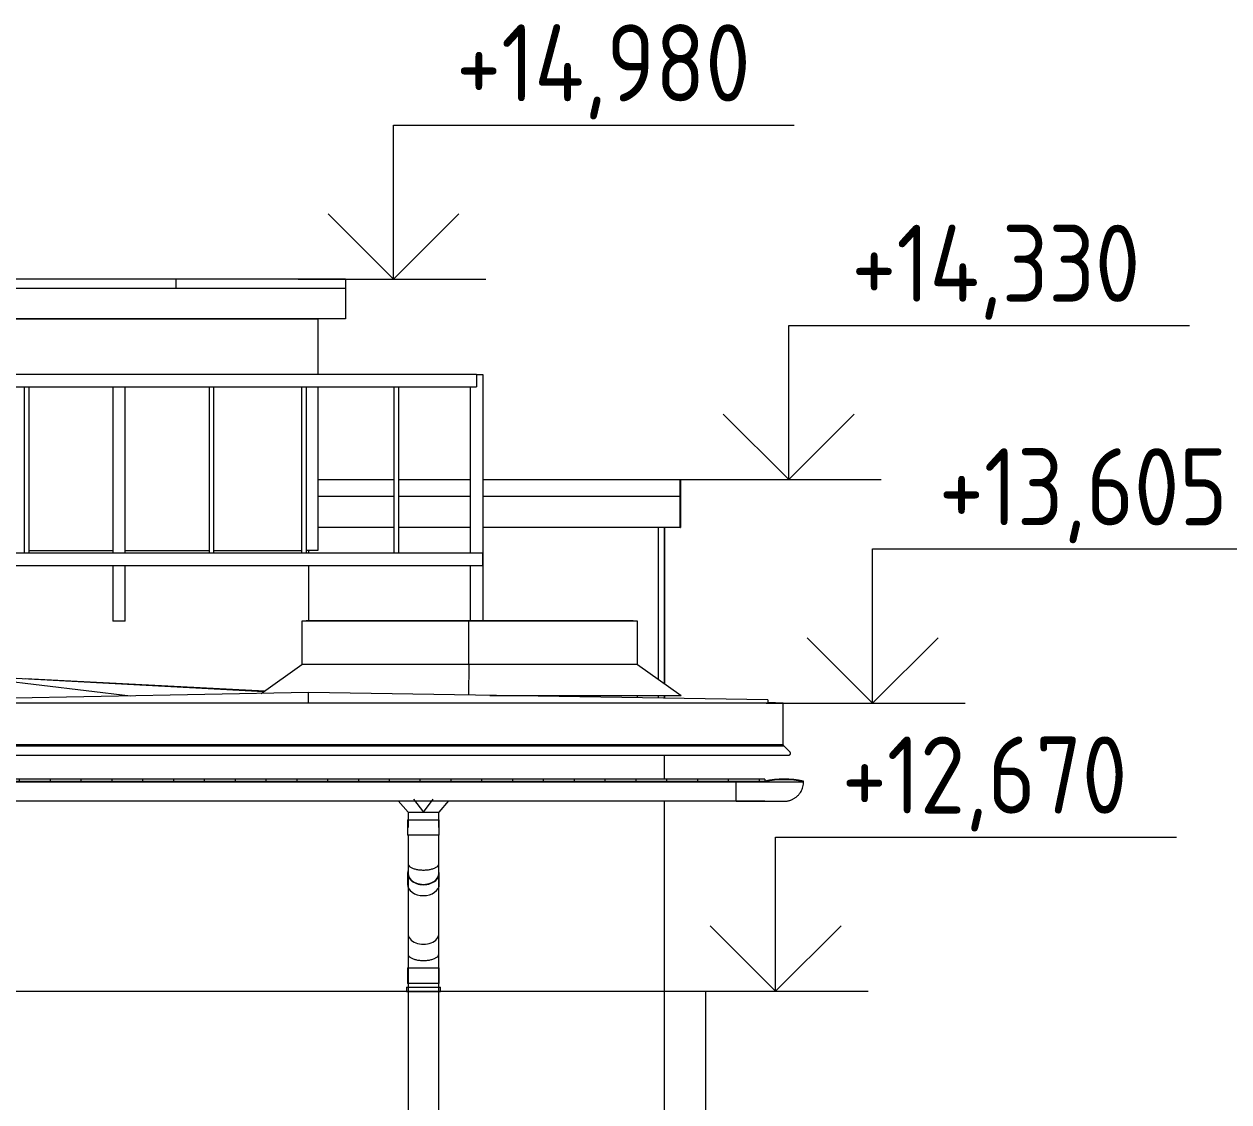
# Model space of a CAD drawing. Header units: millimetres. Extents: x -515342 to 330399, y -224905 to 507333.
# Drawn here: x 259752 to 263660, y 100343 to 103839 of the extents above; entities that cross this region are included whole.
import ezdxf

# ---------------------------------------------------------------- set-up
doc = ezdxf.new("R2010")
doc.units = ezdxf.units.MM
doc.layers.get('0').update_dxf_attribs({"lineweight": 0})
for name, color, linetype, lineweight in [('Аннотация', 7, 'Continuous', 0), ('Витраж', 7, 'Continuous', 0), ('Крыша', 7, 'Continuous', 0), ('Крыша штриховка', 7, 'Continuous', 0), ('Обобщенные модели', 7, 'Continuous', 0), ('Ограждение', 7, 'Continuous', 0), ('Отметки', 7, 'Continuous', 0), ('Стены', 7, 'Continuous', 0), ('Стены внутренние', 7, 'Continuous', 0), ('Стены наружные', 7, 'Continuous', 0)]:
    doc.layers.add(name, color=color, linetype=linetype, lineweight=lineweight)
doc.styles.add('GOST Common_1', font='', dxfattribs={"width": 0.9, "height": 250})
doc.styles.get('GOST Common_1').set_extended_font_data('GOST Common')
pattern_1 = [(0, (-6322.59, 7579.1), (0, 100), []), (90, (-6322.59, 7579.1), (-100, 6e-15), [])]

# ---------------------------------------------------------------- blocks, each defined once
blk = doc.blocks.new('Прямоугольный импост - АР_Откос_Металлический_50х330 Белый Правый-V169-О_АР_П_Разрез 2-2')
at = {"layer": 'Витраж'}
for p, q in [((470, 12670), (602.5, 12670)), ((602.5, 12670), (602.5, 10810)), ((602.5, 10810), (470, 10810))]:
    blk.add_line(p, q, dxfattribs=at)
blk = doc.blocks.new('Влж_Решетка для желоба - Решетка 125-9886788-О_АР_П_Разрез 2-2')
at = {"layer": 'Обобщенные модели'}
h = blk.add_hatch(dxfattribs=at)
h.set_pattern_fill('FP_43', color=256, style=0, pattern_type=2)
h.set_pattern_definition(pattern_1)
h.paths.add_polyline_path([(920, 13350), (920, 13352), (878.5, 13357.8), (836.5, 13357.8), (795, 13352), (795.1, 13350), (836.5, 13355.8), (878.5, 13355.8), (918.8, 13350.2)])
blk.add_line((920, 13350), (920, 13352), dxfattribs=at)
for centre in [(857.5, 13058.6), (857.5, 13056.6)]:
    blk.add_arc(centre, 300, 77.9753, 102.0247, dxfattribs=at)
blk = doc.blocks.new('ASVP_ОМ_Водосточная труба_На стене - Труба 100-V230-О_АР_П_Разрез 2-2')
at = {"layer": 'Обобщенные модели'}
for p, q in [((-362.5, 12745.7), (-362.5, 4430)), ((-262.5, 4430), (-262.5, 12745.7))]:
    blk.add_line(p, q, dxfattribs=at)
blk = doc.blocks.new('Влж_Водосточная труба_Хомут - Хомут-V231-О_АР_П_Разрез 2-2')
at = {"layer": 'Обобщенные модели'}
for p, q in [((-367.5, 9714.3), (-367.5, 9699.3)), ((-367.5, 9714.3), (-257.5, 9714.3)), ((-257.5, 9699.3), (-367.5, 9699.3)), ((-257.5, 9699.3), (-257.5, 9714.3))]:
    blk.add_line(p, q, dxfattribs=at)
blk = doc.blocks.new('ASVP_ОМ_Водосточный желоб - Желоб 125-9912726-О_АР_П_Разрез 2-2')
at = {"layer": 'Обобщенные модели'}
for p, q in [((702.5, 13350), (-1706.5, 13350)), ((-1799, 13287.5), (795, 13287.5))]:
    blk.add_line(p, q, dxfattribs=at)
blk = doc.blocks.new('FP_232-О_АР_П_Разрез 2-2')
at = {"layer": 'Обобщенные модели'}
for p, q in [((-1799, 13359.1), (795, 13359.1)), ((795, 13358.6), (-1799, 13358.6)), ((-1722.6, 13353.1), (-1722.6, 13359)), ((-1622.6, 13353.1), (-1622.6, 13359)), ((-1522.6, 13353.1), (-1522.6, 13359)), ((-1422.6, 13353.1), (-1422.6, 13359)), ((-1322.6, 13353.1), (-1322.6, 13359)), ((-1222.6, 13353.1), (-1222.6, 13359)), ((-1122.6, 13353.1), (-1122.6, 13359)), ((-1022.6, 13353.1), (-1022.6, 13359)), ((-922.6, 13353.1), (-922.6, 13359)), ((-822.6, 13353.1), (-822.6, 13359)), ((-722.6, 13353.1), (-722.6, 13359)), ((-622.6, 13353.1), (-622.6, 13359)), ((-522.6, 13353.1), (-522.6, 13359)), ((-422.6, 13353.1), (-422.6, 13359)), ((-322.6, 13353.1), (-322.6, 13359)), ((-222.6, 13353.1), (-222.6, 13359)), ((-122.6, 13353.1), (-122.6, 13359)), ((-22.6, 13353.1), (-22.6, 13359)), ((77.4, 13353.1), (77.4, 13359)), ((177.4, 13353.1), (177.4, 13359)), ((277.4, 13353.1), (277.4, 13359)), ((377.4, 13353.1), (377.4, 13359)), ((477.4, 13353.1), (477.4, 13359)), ((577.4, 13353.1), (577.4, 13359)), ((677.4, 13353.1), (677.4, 13359)), ((777.4, 13353.1), (777.4, 13359))]:
    blk.add_line(p, q, dxfattribs=at)
blk = doc.blocks.new('Влж_Решетка для желоба - Решетка 125-9912729-О_АР_П_Разрез 2-2')
at = {"layer": 'Обобщенные модели'}
h = blk.add_hatch(dxfattribs=at)
h.set_pattern_fill('FP_43', color=256, style=0, pattern_type=2)
h.set_pattern_definition(pattern_1)
h.paths.add_polyline_path([(758.9, 13350), (795, 13350), (795, 13352), (-1799, 13352), (-1798, 13350), (702.5, 13350)])
for p, q in [((-1799, 13352), (-1799, 13357.8)), ((-1799, 13352), (795, 13352)), ((-1706.5, 13350), (702.5, 13350)), ((795, 13357.8), (795, 13352)), ((795, 13352), (795, 13350))]:
    blk.add_line(p, q, dxfattribs=at)
blk.add_blockref('FP_232-О_АР_П_Разрез 2-2', (0, 0), dxfattribs=at)
blk = doc.blocks.new('ASVP_ОМ_Водосточная воронка_Желоб - Водосточная воронка 125_100-V233-О_АР_П_Разрез 2-2')
at = {"layer": 'Обобщенные модели'}
for p, q in [((-344.2, 13293.7), (-312.5, 13251.5)), ((-312.5, 13251.5), (-280.9, 13293.7)), ((-394.6, 13287.5), (-362.5, 13251.5)), ((-362.5, 13251.5), (-362.5, 13201.5)), ((-361.7, 13251.5), (-312.5, 13251.5)), ((-312.5, 13251.5), (-263.3, 13251.5)), ((-230.7, 13287.5), (-262.5, 13251.5)), ((-262.5, 13201.5), (-262.5, 13251.5)), ((-364, 13226.5), (-364, 13176.5)), ((-364, 13226.5), (-312.5, 13226.5)), ((-312.5, 13226.5), (-262.8, 13226.5)), ((-262.3, 13226.5), (-261, 13226.5)), ((-261, 13176.5), (-261, 13226.5)), ((-312.5, 13176.5), (-364, 13176.5)), ((-262.8, 13176.5), (-312.5, 13176.5)), ((-261, 13176.5), (-262.3, 13176.5))]:
    blk.add_line(p, q, dxfattribs=at)
blk = doc.blocks.new('ASVP_ОМ_Водосточная труба_Колено 135 - Колено 135-V234-О_АР_П_Разрез 2-2')
at = {"layer": 'Обобщенные модели'}
for p, q in [((-362.5, 12857.9), (-362.5, 12790.7)), ((-262.5, 12790.7), (-262.5, 12857.9)), ((-362.5, 12790.7), (-362.5, 12745.7)), ((-262.5, 12745.7), (-262.5, 12790.7)), ((-364, 12745.7), (-364, 12695.7)), ((-364, 12745.7), (-312.5, 12745.7)), ((-312.5, 12745.7), (-262.8, 12745.7)), ((-262.3, 12745.7), (-261, 12745.7)), ((-261, 12695.7), (-261, 12745.7)), ((-312.5, 12695.7), (-364, 12695.7)), ((-262.8, 12695.7), (-312.5, 12695.7)), ((-261, 12695.7), (-262.3, 12695.7))]:
    blk.add_line(p, q, dxfattribs=at)
blk.add_ellipse((-312.5, 12857.9), major_axis=(-50, 0), ratio=0.707107, start_param=0, end_param=3.141593, dxfattribs=at)
blk.add_open_spline([(-362.5, 12790.7), (-362.5, 12788.9), (-361.4, 12785.3), (-357.1, 12781.1), (-352.3, 12778.1), (-346.5, 12775.4), (-337.8, 12772.6), (-325.6, 12770.5), (-312.5, 12769.8), (-299.4, 12770.5), (-287.2, 12772.6), (-278.5, 12775.4), (-272.7, 12778.1), (-267.9, 12781.1), (-263.6, 12785.3), (-262.5, 12788.9), (-262.5, 12790.7)], degree=3, knots=[0, 0, 0, 0, 0.083333, 0.166667, 0.208333, 0.25, 0.333333, 0.416667, 0.5, 0.583333, 0.666667, 0.75, 0.791667, 0.833333, 0.916667, 1, 1, 1, 1], dxfattribs=at)
blk = doc.blocks.new('ASVP_ОМ_Водосточная труба - Трубы 100-V235-О_АР_П_Разрез 2-2')
at = {"layer": 'Обобщенные модели'}
for p, q in [((-362.5, 13052.4), (-362.5, 12857.9)), ((-262.5, 12857.9), (-262.5, 13052.4))]:
    blk.add_line(p, q, dxfattribs=at)
for centre in [(-312.5, 13052.4), (-312.5, 12857.9)]:
    blk.add_ellipse(centre, major_axis=(-50, 0), ratio=0.707107, start_param=0, end_param=3.141593, dxfattribs=at)
blk = doc.blocks.new('ASVP_ОМ_Водосточная труба_Колено 135 - Колено 135-V236-О_АР_П_Разрез 2-2')
at = {"layer": 'Обобщенные модели'}
for p, q in [((-362.5, 13179.2), (-362.5, 13084.2)), ((-262.5, 13084.2), (-262.5, 13179.2)), ((-362.5, 13084.2), (-362.5, 13052.4)), ((-262.5, 13052.4), (-262.5, 13084.2)), ((-364, 13052.4), (-364, 13017)), ((-261, 13017), (-261, 13052.4))]:
    blk.add_line(p, q, dxfattribs=at)
for centre, major_axis, start_param, end_param in [((-312.5, 13052.4), (51.5, 0), 2.91781, 4.712389), ((-312.5, 13052.4), (51.5, 0), 4.712389, 6.506968), ((-312.5, 13017), (-51.5, 0), 0, 1.570796), ((-312.5, 13052.4), (-50, 0), 0, 1.570796), ((-312.5, 13052.4), (-50, 0), 0, 1.570796), ((-312.5, 13052.4), (-50, 0), 1.570796, 3.141593), ((-312.5, 13052.4), (50, 0), 4.712389, 6.283185), ((-312.5, 13017), (-51.5, 0), 1.570796, 3.141593)]:
    blk.add_ellipse(centre, major_axis=major_axis, ratio=0.707107, start_param=start_param, end_param=end_param, dxfattribs=at)
blk.add_open_spline([(-362.5, 13084.2), (-362.5, 13082.3), (-361.4, 13078.8), (-357.1, 13074.5), (-352.3, 13071.5), (-346.5, 13068.8), (-337.8, 13066), (-325.6, 13063.9), (-312.5, 13063.2), (-299.4, 13063.9), (-287.2, 13066), (-278.5, 13068.8), (-272.7, 13071.5), (-267.9, 13074.5), (-263.6, 13078.8), (-262.5, 13082.3), (-262.5, 13084.2)], degree=3, knots=[0, 0, 0, 0, 0.083333, 0.166667, 0.208333, 0.25, 0.333333, 0.416667, 0.5, 0.583333, 0.666667, 0.75, 0.791667, 0.833333, 0.916667, 1, 1, 1, 1], dxfattribs=at)
blk = doc.blocks.new('Влж_Детали для желоба - Угол 90гр 125-9912731-О_АР_П_Разрез 2-2')
at = {"layer": 'Обобщенные модели'}
for p, q in [((702.5, 13286.5), (702.5, 13350)), ((702.5, 13350), (921, 13350)), ((702.5, 13286.5), (857.5, 13286.5))]:
    blk.add_line(p, q, dxfattribs=at)
blk.add_open_spline([(857.5, 13286.5), (858.9, 13286.5), (861.6, 13286.6), (865.8, 13287), (869.9, 13287.7), (873.9, 13288.6), (877.9, 13289.8), (881.8, 13291.3), (885.6, 13293), (889.3, 13295), (892.8, 13297.2), (897.3, 13300.4), (901.5, 13304.1), (905.3, 13308.1), (908.8, 13312.4), (912.7, 13318.2), (916.3, 13325.6), (919.9, 13336.1), (921, 13344.5), (921, 13350)], degree=3, knots=[0.5, 0.5, 0.5, 0.5, 0.5208333, 0.5416667, 0.5625, 0.5833333, 0.6041667, 0.625, 0.6458333, 0.6666667, 0.6875, 0.7083333, 0.75, 0.7708333, 0.7916667, 0.8333333, 0.875, 0.9166667, 1, 1, 1, 1], dxfattribs=at)
blk = doc.blocks.new('СД_Люблино_Фасады_rvt-2-О_АР_П_Разрез 2-2')
at = {"layer": 'Стены внутренние'}
for p, q in [((450, 13682), (450, 14175)), ((470, 14175), (470, 13667.9)), ((450, 13621), (450, 13630)), ((470, 13630), (470, 13620.7)), ((470, 13357.8), (470, 13436.7)), ((470, 4430), (470, 13287.5))]:
    blk.add_line(p, q, dxfattribs=at)
at = {"layer": 'Витраж', "lineweight": 9}
blk.add_blockref('Прямоугольный импост - АР_Откос_Металлический_50х330 Белый Правый-V169-О_АР_П_Разрез 2-2', (0, 0), dxfattribs=at)
at = {"layer": 'Обобщенные модели', "lineweight": 9}
for name, p in [('Влж_Решетка для желоба - Решетка 125-9912729-О_АР_П_Разрез 2-2', (0, 0)), ('ASVP_ОМ_Водосточный желоб - Желоб 125-9912726-О_АР_П_Разрез 2-2', (0, 0)), ('Влж_Детали для желоба - Угол 90гр 125-9912731-О_АР_П_Разрез 2-2', (0, 0)), ('Влж_Решетка для желоба - Решетка 125-9886788-О_АР_П_Разрез 2-2', (0, 0)), ('ASVP_ОМ_Водосточная воронка_Желоб - Водосточная воронка 125_100-V233-О_АР_П_Разрез 2-2', (0, 0)), ('ASVP_ОМ_Водосточная труба_Колено 135 - Колено 135-V236-О_АР_П_Разрез 2-2', (0, 0)), ('ASVP_ОМ_Водосточная труба - Трубы 100-V235-О_АР_П_Разрез 2-2', (0, 0)), ('ASVP_ОМ_Водосточная труба_Колено 135 - Колено 135-V234-О_АР_П_Разрез 2-2', (0, 0)), ('ASVP_ОМ_Водосточная труба_На стене - Труба 100-V230-О_АР_П_Разрез 2-2', (0, 0)), ('Влж_Водосточная труба_Хомут - Хомут-V231-О_АР_П_Разрез 2-2', (0, 2968.9))]:
    blk.add_blockref(name, p, dxfattribs=at)
blk = doc.blocks.new('Ограждение - Ограждение-9809147-О_АР_П_Разрез 2-2')
at = {"layer": 'Ограждение'}
h = blk.add_hatch(dxfattribs=at)
h.set_pattern_fill('FP_40', color=256, style=0, pattern_type=2)
h.set_pattern_definition([(45, (-6322.59, 7579.1), (-106.066, 106.066), [])])
h.paths.add_polyline_path([(-1905.8, 13436.6), (-1903.9, 13438.8), (-1910.6, 13438.8)])
h.paths.add_polyline_path([(-1911.3, 13438.1), (-1910.6, 13438.8), (-1922, 13450.2), (-1922.7, 13449.5), (-1919.3, 13446)])
h.paths.add_polyline_path([(-1903.9, 13438.8), (-1901.7, 13440.6), (-1903.9, 13445.5)])
h.paths.add_polyline_path([(-1903.9, 13445.5), (-1903.2, 13446.2), (-1919.3, 13460.8)])
h.paths.add_polyline_path([(-1925.9, 13470), (-1924.9, 13470), (-1924.9, 13605), (-1925.9, 13604), (-1925.9, 13527.1)])
at = {"layer": 'Ограждение', "lineweight": 18}
for p, q in [((-1924.9, 13605), (-2024.9, 13608)), ((-2024.9, 13608), (-2024.9, 13607)), ((-2024.9, 13607), (-1925.9, 13604)), ((-1925.9, 13604), (-1925.9, 13470)), ((-1924.9, 13470), (-1924.9, 13605)), ((-1932.3, 13445.9), (-1932.3, 13441.3)), ((-1931.3, 13441.3), (-1931.3, 13445.9)), ((-1924.5, 13466.1), (-1903.9, 13445.5)), ((-1903.2, 13446.2), (-1923.8, 13466.7)), ((-1922.7, 13449.5), (-1911.3, 13438.1)), ((-1910.6, 13438.8), (-1922, 13450.2)), ((-1932.3, 13441.3), (-1931.3, 13441.3))]:
    blk.add_line(p, q, dxfattribs=at)
at = {"layer": 'Ограждение'}
for p, q in [((855, 13605), (-1924.9, 13605)), ((855, 13605), (805, 13606.5)), ((855, 13470), (855, 13605)), ((-1931.3, 13441.3), (-1931.3, 13445.9)), ((-1919.3, 13445.9), (-1931.3, 13445.9)), ((-1910.4, 13452), (-1926.3, 13452)), ((855, 13470), (-1924.9, 13470)), ((-1923.8, 13466.7), (856.2, 13466.7)), ((876.8, 13446.2), (856.2, 13466.7)), ((-1914.5, 13441.3), (-1931.3, 13441.3)), ((-1907.2, 13436.4), (872.7, 13436.4))]:
    blk.add_line(p, q, dxfattribs=at)
at = {"layer": 'Ограждение', "lineweight": 18}
for centre, radius, start, end in [((-1926.3, 13446), 6, 45, 180.9129), ((-1926.3, 13446), 5, 45, 181), ((-1919.8, 13470), 6.19, 180.4433, 219.979), ((-1919.8, 13470), 5.19, 180.4841, 219.5159), ((-1907.2, 13442.1), 5.73, 225, 45), ((-1907.2, 13442.1), 4.73, 225, 45)]:
    blk.add_arc(centre, radius, start, end, dxfattribs=at)
at = {"layer": 'Ограждение'}
for points, knots in [([(-1922, 13450.2), (-1922.4, 13450.6), (-1922.9, 13451), (-1923.8, 13451.4), (-1924.4, 13451.7), (-1925.1, 13451.9), (-1925.8, 13452), (-1926.5, 13452), (-1927.2, 13451.9), (-1927.9, 13451.8), (-1928.6, 13451.5), (-1929.3, 13451.2), (-1929.8, 13450.8), (-1930.4, 13450.4), (-1930.9, 13449.8), (-1931.3, 13449.3), (-1931.8, 13448.4), (-1932.2, 13447.3), (-1932.3, 13446.4), (-1932.3, 13445.9)], [0, 0, 0, 0, 0.1, 0.15, 0.2, 0.25, 0.3, 0.35, 0.4, 0.45, 0.5, 0.55, 0.6, 0.65, 0.7, 0.75, 0.8, 0.9, 1, 1, 1, 1]), ([(-1911.3, 13438.1), (-1910.9, 13437.7), (-1910.3, 13437.3), (-1909.6, 13436.9), (-1909.1, 13436.7), (-1908.7, 13436.6), (-1908.4, 13436.5), (-1908, 13436.4), (-1907.6, 13436.4), (-1907.2, 13436.4), (-1906.9, 13436.4), (-1906.5, 13436.4), (-1906.1, 13436.5), (-1905.8, 13436.6), (-1905.4, 13436.7), (-1905, 13436.8), (-1904.7, 13437), (-1904.4, 13437.2), (-1904.1, 13437.4), (-1903.6, 13437.7), (-1903.3, 13438), (-1902.9, 13438.3), (-1902.6, 13438.7), (-1902.3, 13439.3), (-1901.9, 13439.9), (-1901.6, 13440.9), (-1901.4, 13442.1), (-1901.6, 13443.6), (-1902.2, 13445), (-1902.8, 13445.8), (-1903.2, 13446.2)], [0, 0, 0, 0, 0.083333, 0.125, 0.145833, 0.166667, 0.1875, 0.208333, 0.229167, 0.25, 0.270833, 0.291667, 0.3125, 0.333333, 0.354167, 0.375, 0.395833, 0.416667, 0.4375, 0.458333, 0.5, 0.520833, 0.541667, 0.583333, 0.625, 0.666667, 0.75, 0.833333, 0.916667, 1, 1, 1, 1]), ([(872.7, 13436.4), (872.8, 13436.4), (873.1, 13436.4), (873.4, 13436.4), (873.8, 13436.5), (874.2, 13436.6), (874.5, 13436.7), (874.9, 13436.8), (875.2, 13437), (875.6, 13437.2), (875.9, 13437.4), (876.3, 13437.7), (876.7, 13438), (877, 13438.3), (877.3, 13438.7), (877.7, 13439.3), (878, 13439.9), (878.3, 13440.9), (878.5, 13442.1), (878.3, 13443.6), (877.7, 13445), (877.1, 13445.8), (876.8, 13446.2)], [0.25, 0.25, 0.25, 0.25, 0.2708333, 0.2916667, 0.3125, 0.3333333, 0.3541667, 0.375, 0.3958333, 0.4166667, 0.4375, 0.4583333, 0.5, 0.5208333, 0.5416667, 0.5833333, 0.625, 0.6666667, 0.75, 0.8333333, 0.9166667, 1, 1, 1, 1]), ([(-1908.5, 13437.6), (-1908.6, 13437.6), (-1908.8, 13437.6), (-1909.1, 13437.8), (-1909.4, 13437.9), (-1909.6, 13438)], [0.83333333, 0.83333333, 0.83333333, 0.83333333, 0.85416667, 0.875, 0.91666667, 0.91666667, 0.91666667, 0.91666667])]:
    blk.add_open_spline(points, degree=3, knots=knots, dxfattribs=at)
for points in [[(-1931.3, 13445.9), (-1931.3, 13446.3), (-1931.2, 13446.7), (-1931.1, 13447.1)], [(-1928.2, 13450.6), (-1928, 13450.7), (-1927.7, 13450.8), (-1927.3, 13450.9), (-1927.1, 13450.9)], [(-1925.9, 13470), (-1925.9, 13469.5), (-1925.8, 13468.6), (-1925.3, 13467.2), (-1924.8, 13466.4), (-1924.5, 13466.1)], [(-1923.8, 13466.7), (-1924, 13467), (-1924.4, 13467.7), (-1924.8, 13468.8), (-1924.9, 13469.6), (-1924.9, 13470)], [(856.2, 13466.7), (855.9, 13467), (855.5, 13467.7), (855.1, 13468.8), (855, 13469.6), (855, 13470)], [(-1903.1, 13444.5), (-1902.9, 13444.1), (-1902.8, 13443.7), (-1902.7, 13443.4)]]:
    blk.add_open_spline(points, degree=3, dxfattribs=at)
blk = doc.blocks.new('Ограждение - Ограждение-9810876-О_АР_П_Разрез 2-2')
at = {"layer": 'Ограждение'}
for p, q in [((-655, 14330), (-408, 14330)), ((-392, 14330), (-160, 14330)), ((-120, 14330), (520, 14330)), ((520, 14330), (520, 14275)), ((-408, 14275), (-655, 14275)), ((-160, 14275), (-392, 14275)), ((520, 14275), (-120, 14275)), ((520, 14275), (520, 14175)), ((-408, 14175), (-655, 14175)), ((-160, 14175), (-392, 14175)), ((520, 14175), (-120, 14175))]:
    blk.add_line(p, q, dxfattribs=at)
blk = doc.blocks.new('Заглушка на парапетный отлив 2 - Заглушка на парапетный отлив 2-9811343-О_АР_П_Разрез 2-2')
at = {"layer": 'Обобщенные модели'}
for p, q in [((520, 14275), (520, 14330)), ((520, 14330), (521, 14330)), ((521, 14330), (521, 14275)), ((520, 14175), (520, 14275)), ((521, 14275), (520, 14275)), ((521, 14275), (521, 14175)), ((520, 14175), (521, 14175))]:
    blk.add_line(p, q, dxfattribs=at)
blk = doc.blocks.new('Прямоугольный импост - АР_Импост_40х40 _стойка ограждения на кровле_-10059440-О_АР_П_Разрез 2-2')
at = {"layer": 'Витраж'}
for p, q in [((-140, 14671), (-400, 14671)), ((-140, 14671), (-140, 14631)), ((-400, 14631), (-140, 14631))]:
    blk.add_line(p, q, dxfattribs=at)
blk = doc.blocks.new('Прямоугольный импост - АР_Импост_40х40 _стойка ограждения на кровле_-V288-О_АР_П_Разрез 2-2')
at = {"layer": 'Витраж'}
for p, q in [((-2200, 14671), (-2500, 14671)), ((-2500, 14631), (-2200, 14631))]:
    blk.add_line(p, q, dxfattribs=at)
blk = doc.blocks.new('Прямоугольный импост - АР_Импост_40х40 _поручень ограждения на кровле_-10059455-О_АР_П_Разрез 2-2')
at = {"layer": 'Витраж'}
blk.add_line((-120, 14091), (-120, 14051), dxfattribs=at)
blk = doc.blocks.new('Прямоугольный импост - АР_Импост_40х40 _стойка ограждения на кровле_-10059256-О_АР_П_Разрез 2-2')
at = {"layer": 'Витраж'}
for p, q in [((-160, 13872.2), (-160, 14051)), ((-120, 14051), (-120, 13872.2))]:
    blk.add_line(p, q, dxfattribs=at)
blk = doc.blocks.new('Прямоугольный импост - АР_Импост_40х40 _стойка ограждения на кровле_-10059257-О_АР_П_Разрез 2-2')
at = {"layer": 'Витраж'}
for p, q in [((-140, 14671), (-120, 14671)), ((-120, 14671), (-120, 14091)), ((-160, 14091), (-160, 14631))]:
    blk.add_line(p, q, dxfattribs=at)
blk = doc.blocks.new('Прямоугольный импост - АР_Импост_16х16 _вертикальное заполнение ограждений_-V289-О_АР_П_Разрез 2-2')
at = {"layer": 'Витраж'}
for p, q in [((-2508, 14631), (-2508, 14091)), ((-2492, 14091), (-2492, 14631))]:
    blk.add_line(p, q, dxfattribs=at)
blk = doc.blocks.new('Прямоугольный импост - АР_Импост_40х40 _стойка ограждения на кровле_-V290-О_АР_П_Разрез 2-2')
at = {"layer": 'Витраж'}
for p, q in [((-2220, 14631), (-2180, 14631)), ((-2220, 14631), (-2220, 14091)), ((-2180, 14091), (-2180, 14631)), ((-2180, 14091), (-2220, 14091))]:
    blk.add_line(p, q, dxfattribs=at)
blk = doc.blocks.new('Прямоугольный импост - АР_Импост_40х40 _поручень ограждения на кровле_-10059454-О_АР_П_Разрез 2-2')
at = {"layer": 'Витраж'}
for p, q in [((-120, 14091), (-400, 14091)), ((-120, 14051), (-120, 14091)), ((-400, 14051), (-120, 14051))]:
    blk.add_line(p, q, dxfattribs=at)
blk = doc.blocks.new('Прямоугольный импост - АР_Импост_40х40 _поручень ограждения на кровле_-10058582-О_АР_П_Разрез 2-2')
at = {"layer": 'Витраж'}
for p, q in [((-400, 14091), (-700, 14091)), ((-700, 14051), (-400, 14051))]:
    blk.add_line(p, q, dxfattribs=at)
blk = doc.blocks.new('Прямоугольный импост - АР_Импост_40х40 _поручень ограждения на кровле_-10059255-О_АР_П_Разрез 2-2')
at = {"layer": 'Витраж'}
for p, q in [((-1320, 14051), (-1280, 14051)), ((-1320, 14051), (-1320, 13871)), ((-1280, 13871), (-1280, 14051)), ((-1280, 13871), (-1320, 13871))]:
    blk.add_line(p, q, dxfattribs=at)
blk = doc.blocks.new('Высотные отметки - Стрелка вверх-5091-О_АР_П_Разрез 2-2')
at = {"layer": 'Аннотация'}
for p, q in [((-16859.5, 13170), (-18159.5, 13170)), ((-16859.5, 12670), (-16859.5, 13170)), ((-16859.5, 12670), (-17071.7, 12882.1)), ((-16859.5, 12670), (-16647.4, 12882.1)), ((-16559.5, 12670), (-17159.5, 12670))]:
    blk.add_line(p, q, dxfattribs=at)

msp = doc.modelspace()

# ---------------------------------------------------------------- hatches: boundary and pattern name
at = {"layer": 'Крыша штриховка'}
h = msp.add_hatch(dxfattribs=at)
h.set_pattern_fill('FP_19', color=256, style=0, pattern_type=2)
h.set_pattern_definition([(0, (262044.7, 96813), (0, 919.17), []), (90, (262044.7, 96813), (-900, 6e-14), [])])
h.paths.add_polyline_path([(260725.9623, 102981.5929), (260794.7107, 102981.5929), (260794.7107, 103011.5929), (257899.7107, 103011.5929), (257899.7107, 102981.5929), (259868.9489, 102981.5929)])
h = msp.add_hatch(dxfattribs=at)
h.set_pattern_fill('FP_14', color=256, style=0, pattern_type=2)
h.set_pattern_definition([(0, (261434.9, 102530.5), (-6695.03, 797.61), []), (173.206, (261434.9, 102530.5), (-666.7881, 0.001), [])])
h.paths.add_polyline_path([(259403.2681, 101646.5929), (260521.0082, 101668.0953), (260529.8902, 101674.3759), (259149.6104, 101748.5552), (259271.2477, 101661.3929), (259384.7706, 101648.6665)])

# ---------------------------------------------------------------- linework, layer by layer
at = {"layer": 'Крыша'}
for p, q in [((260794.7107, 103011.5929), (257189.7107, 103011.5929)), ((260794.7107, 103011.5929), (260794.7107, 102883.3929)), ((260794.7107, 102981.5929), (257189.7107, 102981.5929)), ((260794.7107, 102883.3929), (258194.4135, 102883.3929)), ((261727.7351, 101903.5929), (260667.0909, 101903.5929)), ((259149.6104, 101748.5552), (260529.8902, 101674.3759)), ((259756.5512, 101715.9368), (260532.6222, 101676.3077)), ((260674.7107, 101671.0521), (259403.2681, 101646.5929)), ((260674.7107, 101637.8929), (260674.7107, 101671.0521)), ((262164.7107, 101646.5929), (260674.7107, 101671.0521)), ((262164.7107, 101646.5929), (262164.7107, 101637.8929))]:
    msp.add_line(p, q, dxfattribs=at)
at = {"layer": 'Отметки'}
for p, q in [((260640.9437, 103011.5929), (260949.8727, 103011.5929)), ((261879.7107, 102361.3929), (262208.6978, 102361.3929)), ((262208.6978, 102361.3929), (262232.1354, 102361.3929)), ((262159.1755, 101636.3929), (262463.0933, 101636.3929)), ((262463.0933, 101636.3929), (262504.3776, 101636.3929)), ((258715.2023, 100701.3929), (262189.8119, 100701.3929))]:
    msp.add_line(p, q, dxfattribs=at)
at = {"layer": 'Стены'}
for p, q in [((260521.0082, 101668.0953), (260652.949, 101761.3929)), ((261741.8771, 101761.3929), (260652.949, 101761.3929)), ((261194.4286, 101761.3929), (261193.6622, 101662.5332)), ((261741.8771, 101761.3929), (261883.2963, 101661.3929)), ((261263.1289, 101661.3929), (261883.2963, 101661.3929))]:
    msp.add_line(p, q, dxfattribs=at)
at = {"layer": 'Стены внутренние'}
for p, q in [((260704.7107, 102881.3929), (258194.4135, 102881.3929)), ((260704.7107, 102881.3929), (260704.7107, 102702.3929)), ((260704.7107, 102662.3929), (260704.7107, 102131.3929)), ((259767.7107, 102131.3929), (260039.7107, 102131.3929)), ((260079.7107, 102131.3929), (260351.7107, 102131.3929)), ((260367.7107, 102131.3929), (260651.7107, 102131.3929)), ((260704.7107, 102131.3929), (260667.7107, 102131.3929))]:
    msp.add_line(p, q, dxfattribs=at)
at = {"layer": 'Стены наружные'}
for p, q in [((261829.7107, 101699.2842), (261829.7107, 102206.3929)), ((260674.3914, 102131.3929), (260674.3914, 102122.3929)), ((260674.3914, 102082.3929), (260674.3914, 101903.5929)), ((261741.8771, 101902.5929), (260652.949, 101902.5929)), ((260652.949, 101902.5929), (260652.949, 101761.3929)), ((261194.4286, 101761.3929), (261194.4286, 101902.5929)), ((261741.8771, 101761.3929), (261741.8771, 101902.5929)), ((261741.8771, 101653.5339), (261741.8771, 101661.3929)), ((261829.7107, 101652.0921), (261829.7107, 101661.3929))]:
    msp.add_line(p, q, dxfattribs=at)

# ---------------------------------------------------------------- block references
msp.add_blockref('СД_Люблино_Фасады_rvt-2-О_АР_П_Разрез 2-2', (261359.7107, 88031.3929))
at = {"layer": 'Витраж'}
for name, p in [('Прямоугольный импост - АР_Импост_40х40 _стойка ограждения на кровле_-V288-О_АР_П_Разрез 2-2', (261959.7107, 88031.3929)), ('Прямоугольный импост - АР_Импост_40х40 _стойка ограждения на кровле_-V288-О_АР_П_Разрез 2-2', (262259.7107, 88031.3929)), ('Прямоугольный импост - АР_Импост_40х40 _стойка ограждения на кровле_-V288-О_АР_П_Разрез 2-2', (262559.7107, 88031.3929)), ('Прямоугольный импост - АР_Импост_40х40 _стойка ограждения на кровле_-V288-О_АР_П_Разрез 2-2', (262859.7107, 88031.3929)), ('Прямоугольный импост - АР_Импост_40х40 _стойка ограждения на кровле_-V288-О_АР_П_Разрез 2-2', (263159.7107, 88031.3929)), ('Прямоугольный импост - АР_Импост_40х40 _стойка ограждения на кровле_-10059440-О_АР_П_Разрез 2-2', (261359.7107, 88031.3929)), ('Прямоугольный импост - АР_Импост_40х40 _стойка ограждения на кровле_-10059257-О_АР_П_Разрез 2-2', (261359.7107, 88031.3929)), ('Прямоугольный импост - АР_Импост_16х16 _вертикальное заполнение ограждений_-V289-О_АР_П_Разрез 2-2', (262259.7107, 88031.3929)), ('Прямоугольный импост - АР_Импост_40х40 _стойка ограждения на кровле_-V290-О_АР_П_Разрез 2-2', (262259.7107, 88031.3929)), ('Прямоугольный импост - АР_Импост_16х16 _вертикальное заполнение ограждений_-V289-О_АР_П_Разрез 2-2', (262859.7107, 88031.3929)), ('Прямоугольный импост - АР_Импост_16х16 _вертикальное заполнение ограждений_-V289-О_АР_П_Разрез 2-2', (263159.7107, 88031.3929)), ('Прямоугольный импост - АР_Импост_16х16 _вертикальное заполнение ограждений_-V289-О_АР_П_Разрез 2-2', (263459.7107, 88031.3929)), ('Прямоугольный импост - АР_Импост_40х40 _поручень ограждения на кровле_-10058582-О_АР_П_Разрез 2-2', (260159.7107, 88031.3929)), ('Прямоугольный импост - АР_Импост_40х40 _поручень ограждения на кровле_-10058582-О_АР_П_Разрез 2-2', (260459.7107, 88031.3929)), ('Прямоугольный импост - АР_Импост_40х40 _поручень ограждения на кровле_-10058582-О_АР_П_Разрез 2-2', (260759.7107, 88031.3929)), ('Прямоугольный импост - АР_Импост_40х40 _поручень ограждения на кровле_-10058582-О_АР_П_Разрез 2-2', (261059.7107, 88031.3929)), ('Прямоугольный импост - АР_Импост_40х40 _поручень ограждения на кровле_-10058582-О_АР_П_Разрез 2-2', (261359.7107, 88031.3929)), ('Прямоугольный импост - АР_Импост_40х40 _поручень ограждения на кровле_-10059454-О_АР_П_Разрез 2-2', (261359.7107, 88031.3929)), ('Прямоугольный импост - АР_Импост_40х40 _поручень ограждения на кровле_-10059455-О_АР_П_Разрез 2-2', (261359.7107, 88031.3929)), ('Прямоугольный импост - АР_Импост_40х40 _поручень ограждения на кровле_-10059255-О_АР_П_Разрез 2-2', (261359.7107, 88031.3929)), ('Прямоугольный импост - АР_Импост_40х40 _стойка ограждения на кровле_-10059256-О_АР_П_Разрез 2-2', (261359.7107, 88031.3929))]:
    msp.add_blockref(name, p, dxfattribs=at)
at = {"layer": 'Обобщенные модели'}
msp.add_blockref('Заглушка на парапетный отлив 2 - Заглушка на парапетный отлив 2-9811343-О_АР_П_Разрез 2-2', (261359.7107, 88031.3929), dxfattribs=at)
at = {"layer": 'Ограждение'}
for name in ['Ограждение - Ограждение-9810876-О_АР_П_Разрез 2-2', 'Ограждение - Ограждение-9809147-О_АР_П_Разрез 2-2']:
    msp.add_blockref(name, (261359.7107, 88031.3929), dxfattribs=at)
at = {"layer": 'Отметки', "extrusion": (0, 0, -1)}
for p in [(-244090.3318, 90341.5929), (-245372.5945, 89691.3929), (-245644.8367, 88966.3929), (-245330.271, 88031.3929)]:
    msp.add_blockref('Высотные отметки - Стрелка вверх-5091-О_АР_П_Разрез 2-2', p, dxfattribs=at)

# ---------------------------------------------------------------- texts
at = {"layer": 'Отметки', "char_height": 250, "attachment_point": 1, "line_spacing_factor": 1.022761, "style": 'GOST Common_1'}
for s, insert, width in [('+14,980', (261153.3125, 103838.3), 1191.744618), ('+14,330', (262435.5752, 103188.1), 1191.744618), ('+13,605', (262719.1314, 102463.1), 1164.590943), ('+12,670', (262404.5657, 101528.1), 1164.590943)]:
    msp.add_mtext(s, dxfattribs=dict(at, insert=insert, width=width))

doc.saveas('drawing.dxf')
